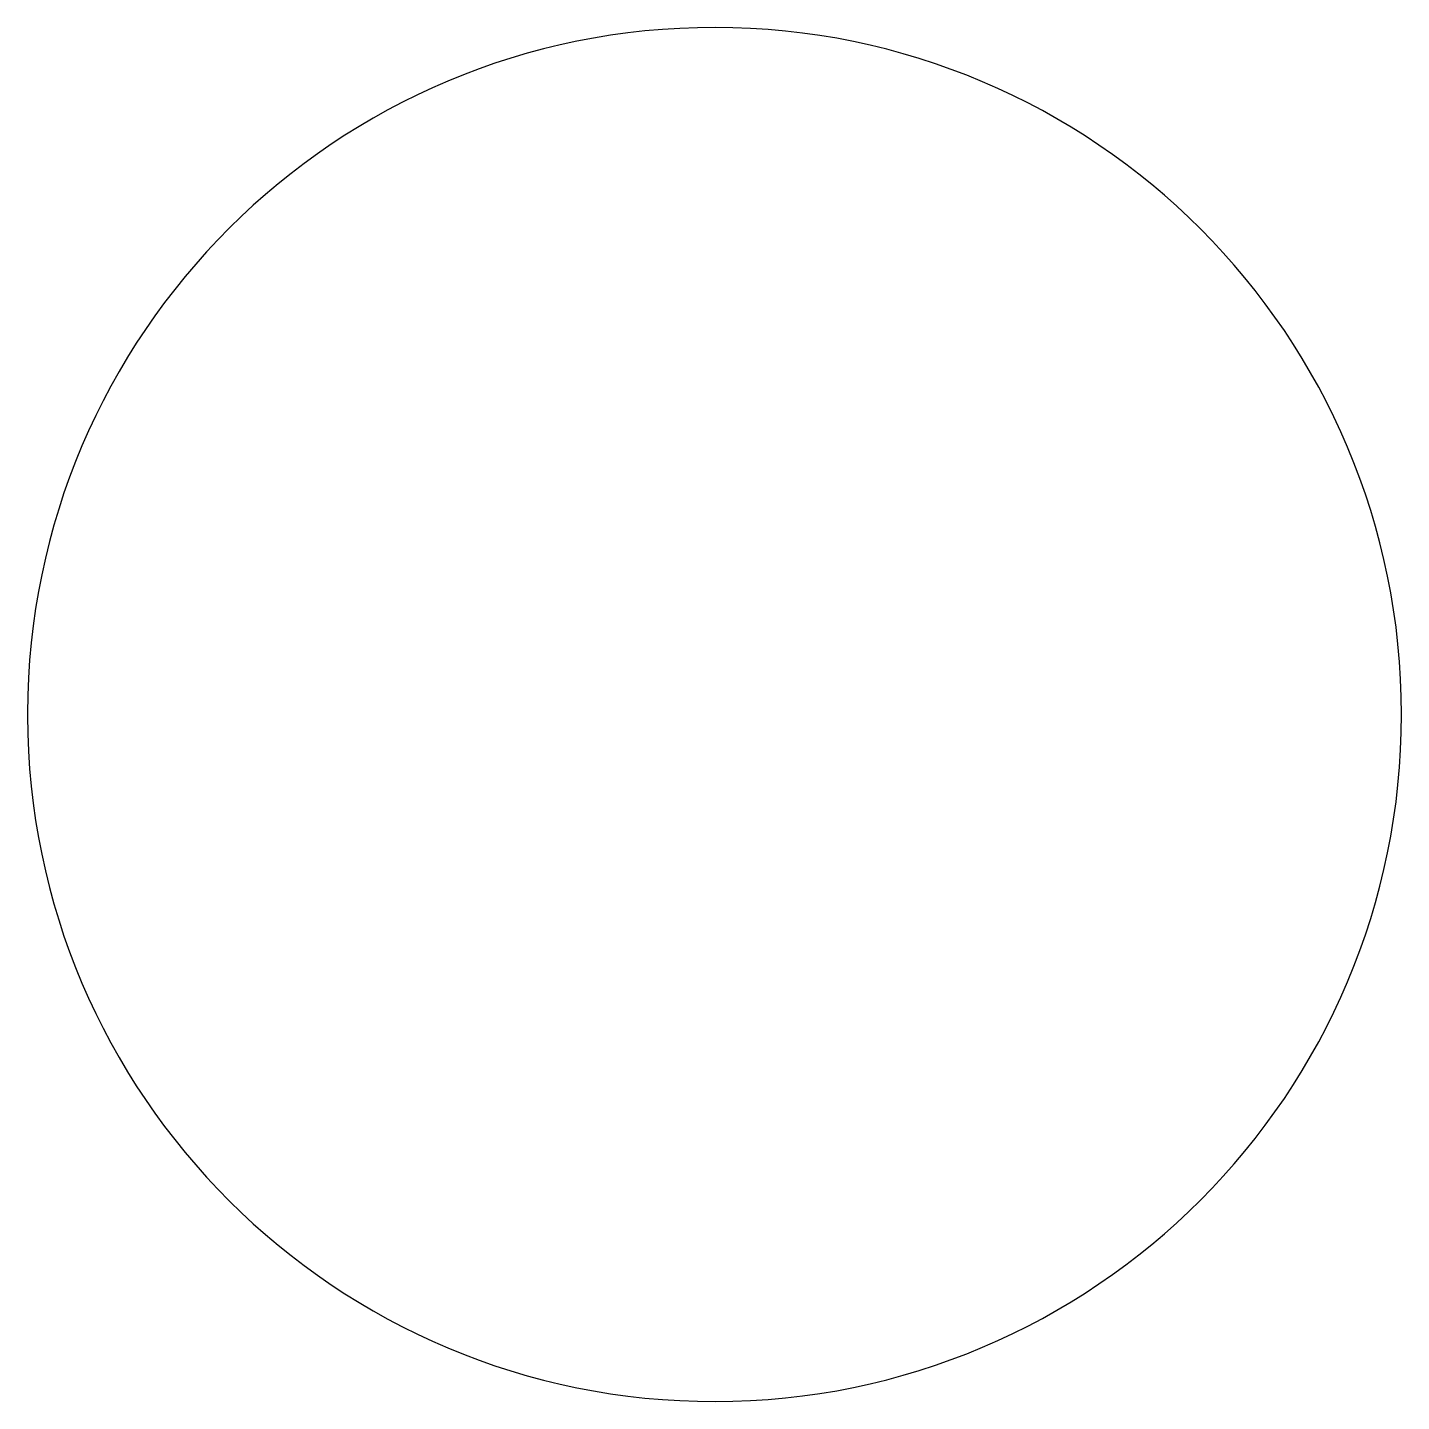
# Model space of a CAD drawing. Header units: metres. Extents: x -50 to 50, y -50 to 50.
import ezdxf

# ---------------------------------------------------------------- set-up
doc = ezdxf.new("R2010")
doc.units = ezdxf.units.M
doc.layers.add('OuterContour', color=3, linetype='Continuous')

msp = doc.modelspace()

# ---------------------------------------------------------------- linework, layer by layer
at = {"layer": 'OuterContour', "linetype": 'Continuous'}
msp.add_lwpolyline([(50, 0, 0.999), (-50, 0.1), (-50, -0.1, 0.999)], format="xyb", close=True, dxfattribs=at)

doc.saveas('drawing.dxf')
